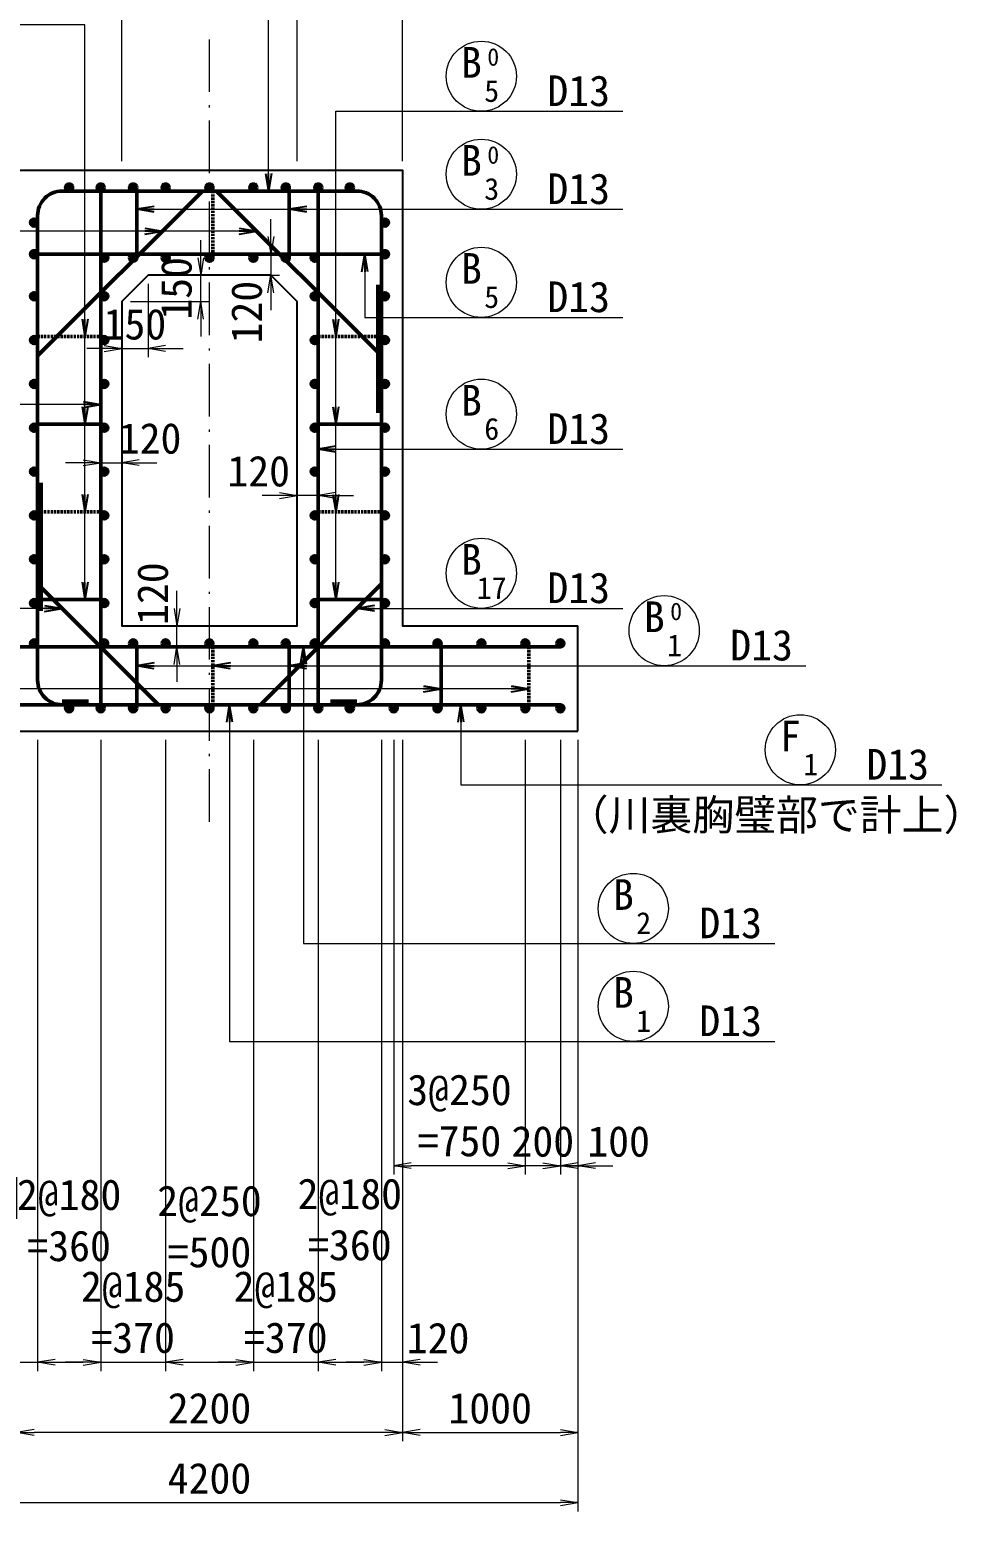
# Model space of a CAD drawing. Header units: millimetres. Extents: x 169470 to 758170, y -17820 to 11880.
# Drawn here: x 484088 to 489371, y -1950 to 6501 of the extents above; entities that cross this region are included whole.
import ezdxf
from ezdxf.enums import TextEntityAlignment as Align

# ---------------------------------------------------------------- set-up
doc = ezdxf.new("R2010")
doc.units = ezdxf.units.MM
doc.header["$LTSCALE"] = 50
doc.header["$PDSIZE"] = 300
doc.linetypes.add('DASHED2', pattern=[0.375, 0.25, -0.125])
doc.linetypes.add('SXF_一点短鎖線', pattern=[9.25, 6, -1.5, 0.25, -1.5])
doc.layers.get('Defpoints').update_dxf_attribs({"color": 151})
for name, color, linetype, lineweight in [('D-BMK', 2, 'SXF_一点短鎖線', 13), ('D-STR', 1, 'Continuous', 25), ('D-STR-DIM', 7, 'Continuous', 13), ('D-STR-HTXT', 7, 'Continuous', 13), ('D-STR-STR1', 2, 'Continuous', 50), ('D-STR-STR2', 6, 'Continuous', 50), ('D-STR-STR3', 4, 'Continuous', 50), ('D-STR-STR5', 6, 'Continuous', 50), ('D-STR-TXT', 7, 'Continuous', 13)]:
    doc.layers.add(name, color=color, linetype=linetype, lineweight=lineweight)
doc.styles.add('YOKO_GOTHIC', font='MS Gothic.ttf')
doc.dimstyles.new('S50', dxfattribs={"dimscale": 50, "dimtxt": 3.5, "dimasz": 2, "dimexe": 1, "dimexo": 1, "dimgap": 1, "dimtad": 1, "dimdec": 0, "dimzin": 1, "dimdsep": 46, "dimtxsty": 'YOKO_GOTHIC', "dimblk": 'OPEN', "dimcen": 0, "dimclrd": 256, "dimclre": 256, "dimclrt": 256, "dimaunit": 1, "dimadec": 3, "dimazin": 0, "dimtfac": 1, "dimtdec": 0, "dimtix": 1, "dimtmove": 2, "dimatfit": 3, "dimldrblk": 'OPEN', "dimfxl": 1, "dimlwd": -1, "dimlwe": -1, "dimarcsym": 2})

# ---------------------------------------------------------------- blocks, each defined once
blk = doc.blocks.new('B')
at = {"layer": 'D-STR-STR2', "lineweight": 50}
for radius in [20, 10]:
    blk.add_circle((5866.7, 22812.3), radius, dxfattribs=at)
blk = doc.blocks.new('_Open')
at = {"color": 0, "linetype": 'ByBlock', "lineweight": -2}
for p, q in [((-1, 0.167), (0, 0)), ((-1, -0.167), (0, 0)), ((0, 0), (-1, 0))]:
    blk.add_line(p, q, dxfattribs=at)
blk = doc.blocks.new('*D3000')
at = {"layer": 'D-STR-DIM', "ltscale": 1500, "transparency": 16777216}
for p, q in [((487113.5, 2450.5), (487113.5, -28.3)), ((487213.5, 2450.5), (487213.5, -28.3)), ((487013.5, 21.7), (486913.5, 21.7)), ((487213.5, 21.7), (487113.5, 21.7)), ((487313.5, 21.7), (487413.5, 21.7))]:
    blk.add_line(p, q, dxfattribs=at)
at = {"layer": 'Defpoints', "color": 0, "ltscale": 1500, "transparency": 16777216}
for p in [(487113.5, 2500.5), (487213.5, 2500.5), (487113.5, 21.7)]:
    blk.add_point(p, dxfattribs=at)
at = {"layer": 'D-STR-DIM', "ltscale": 1500, "transparency": 16777216, "xscale": 100, "yscale": 100, "zscale": 100}
blk.add_blockref('_Open', (487113.5, 21.7), dxfattribs=at)
at = {"layer": 'D-STR-DIM', "ltscale": 1500, "transparency": 16777216, "xscale": 100, "yscale": 100, "zscale": 100, "rotation": 180}
blk.add_blockref('_Open', (487213.5, 21.7), dxfattribs=at)
at = {"layer": 'D-STR-DIM', "ltscale": 1500, "transparency": 16777216, "insert": (487445.6, 159.2), "char_height": 175, "attachment_point": 5, "style": 'YOKO_GOTHIC'}
blk.add_mtext('100', dxfattribs=at)
blk = doc.blocks.new('*D3001')
at = {"layer": 'D-STR-DIM', "ltscale": 1500, "transparency": 16777216}
for p, q in [((486913.5, 2450.5), (486913.5, -28.3)), ((487113.5, 2450.5), (487113.5, -28.3)), ((486813.5, 21.7), (486713.5, 21.7)), ((487113.5, 21.7), (486913.5, 21.7)), ((487213.5, 21.7), (487313.5, 21.7))]:
    blk.add_line(p, q, dxfattribs=at)
at = {"layer": 'Defpoints', "color": 0, "ltscale": 1500, "transparency": 16777216}
for p in [(486913.5, 2500.5), (487113.5, 2500.5), (486913.5, 21.7)]:
    blk.add_point(p, dxfattribs=at)
at = {"layer": 'D-STR-DIM', "ltscale": 1500, "transparency": 16777216, "xscale": 100, "yscale": 100, "zscale": 100}
blk.add_blockref('_Open', (486913.5, 21.7), dxfattribs=at)
at = {"layer": 'D-STR-DIM', "ltscale": 1500, "transparency": 16777216, "xscale": 100, "yscale": 100, "zscale": 100, "rotation": 180}
blk.add_blockref('_Open', (487113.5, 21.7), dxfattribs=at)
at = {"layer": 'D-STR-DIM', "ltscale": 1500, "transparency": 16777216, "insert": (487013.5, 159.2), "char_height": 175, "attachment_point": 5, "style": 'YOKO_GOTHIC'}
blk.add_mtext('200', dxfattribs=at)
blk = doc.blocks.new('*D3002')
at = {"layer": 'D-STR-DIM', "ltscale": 1500, "transparency": 16777216}
for p, q in [((486163.5, 2450.5), (486163.5, -28.3)), ((486913.5, 2450.5), (486913.5, -28.3)), ((486813.5, 21.7), (486263.5, 21.7))]:
    blk.add_line(p, q, dxfattribs=at)
at = {"layer": 'Defpoints', "color": 0, "ltscale": 1500, "transparency": 16777216}
for p in [(486163.5, 2500.5), (486913.5, 2500.5), (486163.5, 21.7)]:
    blk.add_point(p, dxfattribs=at)
at = {"layer": 'D-STR-DIM', "ltscale": 1500, "transparency": 16777216, "xscale": 100, "yscale": 100, "zscale": 100, "rotation": 180}
blk.add_blockref('_Open', (486163.5, 21.7), dxfattribs=at)
at = {"layer": 'D-STR-DIM', "ltscale": 1500, "transparency": 16777216, "xscale": 100, "yscale": 100, "zscale": 100}
blk.add_blockref('_Open', (486913.5, 21.7), dxfattribs=at)
at = {"layer": 'D-STR-DIM', "ltscale": 1500, "transparency": 16777216, "insert": (486538.5, 307.3), "char_height": 175, "attachment_point": 5, "style": 'YOKO_GOTHIC'}
blk.add_mtext('3@250\\P=750', dxfattribs=at)
blk = doc.blocks.new('*D3003')
at = {"layer": 'D-STR-DIM', "ltscale": 1500, "transparency": 16777216}
for p, q in [((484013.5, 2450.5), (484013.5, -1149.9)), ((484133.5, 2450.5), (484133.5, -1149.9)), ((483913.5, -1099.9), (483813.5, -1099.9)), ((484013.5, -1099.9), (484133.5, -1099.9)), ((484233.5, -1099.9), (484333.5, -1099.9))]:
    blk.add_line(p, q, dxfattribs=at)
at = {"layer": 'Defpoints', "color": 0, "ltscale": 1500, "transparency": 16777216}
for p in [(484013.5, 2500.5), (484133.5, 2500.5), (484133.5, -1099.9)]:
    blk.add_point(p, dxfattribs=at)
at = {"layer": 'D-STR-DIM', "ltscale": 1500, "transparency": 16777216, "xscale": 100, "yscale": 100, "zscale": 100}
blk.add_blockref('_Open', (484013.5, -1099.9), dxfattribs=at)
at = {"layer": 'D-STR-DIM', "ltscale": 1500, "transparency": 16777216, "xscale": 100, "yscale": 100, "zscale": 100, "rotation": 180}
blk.add_blockref('_Open', (484133.5, -1099.9), dxfattribs=at)
at = {"layer": 'D-STR-DIM', "ltscale": 1500, "transparency": 16777216, "insert": (483827.4, -962.4), "char_height": 175, "attachment_point": 5, "style": 'YOKO_GOTHIC'}
blk.add_mtext('120', dxfattribs=at)
blk = doc.blocks.new('*D3004')
at = {"layer": 'D-STR-DIM', "ltscale": 1500, "transparency": 16777216}
for p, q in [((484133.5, 2450.5), (484133.5, -1149.9)), ((484493.5, 2450.5), (484493.5, -1149.9)), ((484233.5, -1099.9), (484393.5, -1099.9))]:
    blk.add_line(p, q, dxfattribs=at)
at = {"layer": 'Defpoints', "color": 0, "ltscale": 1500, "transparency": 16777216}
for p in [(484133.5, 2500.5), (484493.5, 2500.5), (484493.5, -1099.9)]:
    blk.add_point(p, dxfattribs=at)
at = {"layer": 'D-STR-DIM', "ltscale": 1500, "transparency": 16777216, "xscale": 100, "yscale": 100, "zscale": 100, "rotation": 180}
blk.add_blockref('_Open', (484133.5, -1099.9), dxfattribs=at)
at = {"layer": 'D-STR-DIM', "ltscale": 1500, "transparency": 16777216, "xscale": 100, "yscale": 100, "zscale": 100}
blk.add_blockref('_Open', (484493.5, -1099.9), dxfattribs=at)
at = {"layer": 'D-STR-DIM', "ltscale": 1500, "transparency": 16777216, "insert": (484313.5, -290.9), "char_height": 175, "attachment_point": 5, "style": 'YOKO_GOTHIC'}
blk.add_mtext('2@180\\P=360', dxfattribs=at)
blk = doc.blocks.new('*D3005')
at = {"layer": 'D-STR-DIM', "ltscale": 1500, "transparency": 16777216}
for p, q in [((484493.5, 2450.5), (484493.5, -1149.9)), ((484863.5, 2450.5), (484863.5, -1149.9)), ((484393.5, -1099.9), (484293.5, -1099.9)), ((484493.5, -1099.9), (484863.5, -1099.9)), ((484963.5, -1099.9), (485063.5, -1099.9))]:
    blk.add_line(p, q, dxfattribs=at)
at = {"layer": 'Defpoints', "color": 0, "ltscale": 1500, "transparency": 16777216}
for p in [(484493.5, 2500.5), (484863.5, 2500.5), (484863.5, -1099.9)]:
    blk.add_point(p, dxfattribs=at)
at = {"layer": 'D-STR-DIM', "ltscale": 1500, "transparency": 16777216, "xscale": 100, "yscale": 100, "zscale": 100}
blk.add_blockref('_Open', (484493.5, -1099.9), dxfattribs=at)
at = {"layer": 'D-STR-DIM', "ltscale": 1500, "transparency": 16777216, "xscale": 100, "yscale": 100, "zscale": 100, "rotation": 180}
blk.add_blockref('_Open', (484863.5, -1099.9), dxfattribs=at)
at = {"layer": 'D-STR-DIM', "ltscale": 1500, "transparency": 16777216, "insert": (484678.5, -814.4), "char_height": 175, "attachment_point": 5, "style": 'YOKO_GOTHIC'}
blk.add_mtext('2@185\\P=370', dxfattribs=at)
blk = doc.blocks.new('*D3006')
at = {"layer": 'D-STR-DIM', "ltscale": 1500, "transparency": 16777216}
for p, q in [((484863.5, 2450.5), (484863.5, -1149.9)), ((485363.5, 2450.5), (485363.5, -1149.9)), ((484963.5, -1099.9), (485263.5, -1099.9))]:
    blk.add_line(p, q, dxfattribs=at)
at = {"layer": 'Defpoints', "color": 0, "ltscale": 1500, "transparency": 16777216}
for p in [(484863.5, 2500.5), (485363.5, 2500.5), (485363.5, -1099.9)]:
    blk.add_point(p, dxfattribs=at)
at = {"layer": 'D-STR-DIM', "ltscale": 1500, "transparency": 16777216, "xscale": 100, "yscale": 100, "zscale": 100, "rotation": 180}
blk.add_blockref('_Open', (484863.5, -1099.9), dxfattribs=at)
at = {"layer": 'D-STR-DIM', "ltscale": 1500, "transparency": 16777216, "xscale": 100, "yscale": 100, "zscale": 100}
blk.add_blockref('_Open', (485363.5, -1099.9), dxfattribs=at)
at = {"layer": 'D-STR-DIM', "ltscale": 1500, "transparency": 16777216, "insert": (485113.5, -326), "char_height": 175, "attachment_point": 5, "style": 'YOKO_GOTHIC'}
blk.add_mtext('2@250\\P=500', dxfattribs=at)
blk = doc.blocks.new('*D3007')
at = {"layer": 'D-STR-DIM', "ltscale": 1500, "transparency": 16777216}
for p, q in [((485363.5, 2450.5), (485363.5, -1149.9)), ((485733.5, 2450.5), (485733.5, -1149.9)), ((485263.5, -1099.9), (485163.5, -1099.9)), ((485363.5, -1099.9), (485733.5, -1099.9)), ((485833.5, -1099.9), (485933.5, -1099.9))]:
    blk.add_line(p, q, dxfattribs=at)
at = {"layer": 'Defpoints', "color": 0, "ltscale": 1500, "transparency": 16777216}
for p in [(485363.5, 2500.5), (485733.5, 2500.5), (485733.5, -1099.9)]:
    blk.add_point(p, dxfattribs=at)
at = {"layer": 'D-STR-DIM', "ltscale": 1500, "transparency": 16777216, "xscale": 100, "yscale": 100, "zscale": 100}
blk.add_blockref('_Open', (485363.5, -1099.9), dxfattribs=at)
at = {"layer": 'D-STR-DIM', "ltscale": 1500, "transparency": 16777216, "xscale": 100, "yscale": 100, "zscale": 100, "rotation": 180}
blk.add_blockref('_Open', (485733.5, -1099.9), dxfattribs=at)
at = {"layer": 'D-STR-DIM', "ltscale": 1500, "transparency": 16777216, "insert": (485548.5, -814.4), "char_height": 175, "attachment_point": 5, "style": 'YOKO_GOTHIC'}
blk.add_mtext('2@185\\P=370', dxfattribs=at)
blk = doc.blocks.new('*D3008')
at = {"layer": 'D-STR-DIM', "ltscale": 1500, "transparency": 16777216}
for p, q in [((485733.5, 2450.5), (485733.5, -1149.9)), ((486093.5, 2450.5), (486093.5, -1149.9)), ((485833.5, -1099.9), (485993.5, -1099.9))]:
    blk.add_line(p, q, dxfattribs=at)
at = {"layer": 'Defpoints', "color": 0, "ltscale": 1500, "transparency": 16777216}
for p in [(485733.5, 2500.5), (486093.5, 2500.5), (486093.5, -1099.9)]:
    blk.add_point(p, dxfattribs=at)
at = {"layer": 'D-STR-DIM', "ltscale": 1500, "transparency": 16777216, "xscale": 100, "yscale": 100, "zscale": 100, "rotation": 180}
blk.add_blockref('_Open', (485733.5, -1099.9), dxfattribs=at)
at = {"layer": 'D-STR-DIM', "ltscale": 1500, "transparency": 16777216, "xscale": 100, "yscale": 100, "zscale": 100}
blk.add_blockref('_Open', (486093.5, -1099.9), dxfattribs=at)
at = {"layer": 'D-STR-DIM', "ltscale": 1500, "transparency": 16777216, "insert": (485913.5, -285.9), "char_height": 175, "attachment_point": 5, "style": 'YOKO_GOTHIC'}
blk.add_mtext('2@180\\P=360', dxfattribs=at)
blk = doc.blocks.new('*D3009')
at = {"layer": 'D-STR-DIM', "ltscale": 1500, "transparency": 16777216}
for p, q in [((486093.5, 2450.5), (486093.5, -1149.9)), ((486213.5, 2450.5), (486213.5, -1149.9)), ((485993.5, -1099.9), (485893.5, -1099.9)), ((486093.5, -1099.9), (486213.5, -1099.9)), ((486313.5, -1099.9), (486413.5, -1099.9))]:
    blk.add_line(p, q, dxfattribs=at)
at = {"layer": 'Defpoints', "color": 0, "ltscale": 1500, "transparency": 16777216}
for p in [(486093.5, 2500.5), (486213.5, 2500.5), (486213.5, -1099.9)]:
    blk.add_point(p, dxfattribs=at)
at = {"layer": 'D-STR-DIM', "ltscale": 1500, "transparency": 16777216, "xscale": 100, "yscale": 100, "zscale": 100}
blk.add_blockref('_Open', (486093.5, -1099.9), dxfattribs=at)
at = {"layer": 'D-STR-DIM', "ltscale": 1500, "transparency": 16777216, "xscale": 100, "yscale": 100, "zscale": 100, "rotation": 180}
blk.add_blockref('_Open', (486213.5, -1099.9), dxfattribs=at)
at = {"layer": 'D-STR-DIM', "ltscale": 1500, "transparency": 16777216, "insert": (486416.6, -962.4), "char_height": 175, "attachment_point": 5, "style": 'YOKO_GOTHIC'}
blk.add_mtext('120', dxfattribs=at)
blk = doc.blocks.new('*D3010')
at = {"layer": 'D-STR-DIM', "ltscale": 1500, "transparency": 16777216}
for p, q in [((486213.5, 2450.5), (486213.5, -1549.9)), ((487213.5, 2450.5), (487213.5, -1549.9)), ((486313.5, -1499.9), (487113.5, -1499.9))]:
    blk.add_line(p, q, dxfattribs=at)
at = {"layer": 'Defpoints', "color": 0, "ltscale": 1500, "transparency": 16777216}
for p in [(486213.5, 2500.5), (487213.5, 2500.5), (487213.5, -1499.9)]:
    blk.add_point(p, dxfattribs=at)
at = {"layer": 'D-STR-DIM', "ltscale": 1500, "transparency": 16777216, "xscale": 100, "yscale": 100, "zscale": 100, "rotation": 180}
blk.add_blockref('_Open', (486213.5, -1499.9), dxfattribs=at)
at = {"layer": 'D-STR-DIM', "ltscale": 1500, "transparency": 16777216, "xscale": 100, "yscale": 100, "zscale": 100}
blk.add_blockref('_Open', (487213.5, -1499.9), dxfattribs=at)
at = {"layer": 'D-STR-DIM', "ltscale": 1500, "transparency": 16777216, "insert": (486713.5, -1362.4), "char_height": 175, "attachment_point": 5, "style": 'YOKO_GOTHIC'}
blk.add_mtext('1000', dxfattribs=at)
blk = doc.blocks.new('*D3011')
at = {"layer": 'D-STR-DIM', "ltscale": 1500, "transparency": 16777216}
for p, q in [((484013.5, 2450.5), (484013.5, -1549.9)), ((486213.5, 2450.5), (486213.5, -1549.9)), ((486113.5, -1499.9), (484113.5, -1499.9))]:
    blk.add_line(p, q, dxfattribs=at)
at = {"layer": 'Defpoints', "color": 0, "ltscale": 1500, "transparency": 16777216}
for p in [(484013.5, 2500.5), (486213.5, 2500.5), (484013.5, -1499.9)]:
    blk.add_point(p, dxfattribs=at)
at = {"layer": 'D-STR-DIM', "ltscale": 1500, "transparency": 16777216, "xscale": 100, "yscale": 100, "zscale": 100, "rotation": 180}
blk.add_blockref('_Open', (484013.5, -1499.9), dxfattribs=at)
at = {"layer": 'D-STR-DIM', "ltscale": 1500, "transparency": 16777216, "xscale": 100, "yscale": 100, "zscale": 100}
blk.add_blockref('_Open', (486213.5, -1499.9), dxfattribs=at)
at = {"layer": 'D-STR-DIM', "ltscale": 1500, "transparency": 16777216, "insert": (485113.5, -1362.4), "char_height": 175, "attachment_point": 5, "style": 'YOKO_GOTHIC'}
blk.add_mtext('2200', dxfattribs=at)
blk = doc.blocks.new('*D3013')
at = {"layer": 'D-STR-DIM', "ltscale": 1500, "transparency": 16777216}
for p, q in [((483013.5, 2450.5), (483013.5, -1949.9)), ((487213.5, 2450.5), (487213.5, -1949.9)), ((483113.5, -1899.9), (487113.5, -1899.9))]:
    blk.add_line(p, q, dxfattribs=at)
at = {"layer": 'Defpoints', "color": 0, "ltscale": 1500, "transparency": 16777216}
for p in [(483013.5, 2500.5), (487213.5, 2500.5), (487213.5, -1899.9)]:
    blk.add_point(p, dxfattribs=at)
at = {"layer": 'D-STR-DIM', "ltscale": 1500, "transparency": 16777216, "xscale": 100, "yscale": 100, "zscale": 100, "rotation": 180}
blk.add_blockref('_Open', (483013.5, -1899.9), dxfattribs=at)
at = {"layer": 'D-STR-DIM', "ltscale": 1500, "transparency": 16777216, "xscale": 100, "yscale": 100, "zscale": 100}
blk.add_blockref('_Open', (487213.5, -1899.9), dxfattribs=at)
at = {"layer": 'D-STR-DIM', "ltscale": 1500, "transparency": 16777216, "insert": (485113.5, -1762.4), "char_height": 175, "attachment_point": 5, "style": 'YOKO_GOTHIC'}
blk.add_mtext('4200', dxfattribs=at)
blk = doc.blocks.new('*D3014')
at = {"layer": 'D-STR-DIM', "ltscale": 1500, "transparency": 16777216}
for p, q in [((484013.5, 5750.5), (484013.5, 7197.3)), ((484613.5, 5750.5), (484613.5, 7197.3)), ((484113.5, 7147.3), (484513.5, 7147.3))]:
    blk.add_line(p, q, dxfattribs=at)
at = {"layer": 'Defpoints', "color": 0, "ltscale": 1500, "transparency": 16777216}
for p in [(484613.5, 7147.3), (484013.5, 5700.5), (484613.5, 5700.5)]:
    blk.add_point(p, dxfattribs=at)
at = {"layer": 'D-STR-DIM', "ltscale": 1500, "transparency": 16777216, "xscale": 100, "yscale": 100, "zscale": 100, "rotation": 180}
blk.add_blockref('_Open', (484013.5, 7147.3), dxfattribs=at)
at = {"layer": 'D-STR-DIM', "ltscale": 1500, "transparency": 16777216, "xscale": 100, "yscale": 100, "zscale": 100}
blk.add_blockref('_Open', (484613.5, 7147.3), dxfattribs=at)
at = {"layer": 'D-STR-DIM', "ltscale": 1500, "transparency": 16777216, "insert": (484313.5, 7284.8), "char_height": 175, "attachment_point": 5, "style": 'YOKO_GOTHIC'}
blk.add_mtext('600', dxfattribs=at)
blk = doc.blocks.new('*D3015')
at = {"layer": 'D-STR-DIM', "ltscale": 1500, "transparency": 16777216}
for p, q in [((484613.5, 5750.5), (484613.5, 7197.3)), ((485613.5, 5750.5), (485613.5, 7197.3)), ((484713.5, 7147.3), (485513.5, 7147.3))]:
    blk.add_line(p, q, dxfattribs=at)
at = {"layer": 'Defpoints', "color": 0, "ltscale": 1500, "transparency": 16777216}
for p in [(485613.5, 7147.3), (484613.5, 5700.5), (485613.5, 5700.5)]:
    blk.add_point(p, dxfattribs=at)
at = {"layer": 'D-STR-DIM', "ltscale": 1500, "transparency": 16777216, "xscale": 100, "yscale": 100, "zscale": 100, "rotation": 180}
blk.add_blockref('_Open', (484613.5, 7147.3), dxfattribs=at)
at = {"layer": 'D-STR-DIM', "ltscale": 1500, "transparency": 16777216, "xscale": 100, "yscale": 100, "zscale": 100}
blk.add_blockref('_Open', (485613.5, 7147.3), dxfattribs=at)
at = {"layer": 'D-STR-DIM', "ltscale": 1500, "transparency": 16777216, "insert": (485113.5, 7284.8), "char_height": 175, "attachment_point": 5, "style": 'YOKO_GOTHIC'}
blk.add_mtext('1000', dxfattribs=at)
blk = doc.blocks.new('*D4521')
at = {"layer": 'D-STR-DIM', "ltscale": 1500, "transparency": 16777216}
for p, q in [((485613.5, 5750.5), (485613.5, 7197.3)), ((486213.5, 5750.5), (486213.5, 7197.3)), ((485713.5, 7147.3), (486113.5, 7147.3))]:
    blk.add_line(p, q, dxfattribs=at)
at = {"layer": 'Defpoints', "color": 0, "ltscale": 1500, "transparency": 16777216}
for p in [(486213.5, 7147.3), (485613.5, 5700.5), (486213.5, 5700.5)]:
    blk.add_point(p, dxfattribs=at)
at = {"layer": 'D-STR-DIM', "ltscale": 1500, "transparency": 16777216, "xscale": 100, "yscale": 100, "zscale": 100, "rotation": 180}
blk.add_blockref('_Open', (485613.5, 7147.3), dxfattribs=at)
at = {"layer": 'D-STR-DIM', "ltscale": 1500, "transparency": 16777216, "xscale": 100, "yscale": 100, "zscale": 100}
blk.add_blockref('_Open', (486213.5, 7147.3), dxfattribs=at)
at = {"layer": 'D-STR-DIM', "ltscale": 1500, "transparency": 16777216, "insert": (485913.5, 7284.8), "char_height": 175, "attachment_point": 5, "style": 'YOKO_GOTHIC'}
blk.add_mtext('600', dxfattribs=at)
blk = doc.blocks.new('*D3016')
at = {"layer": 'D-STR-DIM', "ltscale": 1500, "transparency": 16777216}
for p, q in [((484013.5, 5750.5), (484013.5, 7597.3)), ((486113.5, 7547.3), (484113.5, 7547.3)), ((486213.5, 5750.5), (486213.5, 7597.3))]:
    blk.add_line(p, q, dxfattribs=at)
at = {"layer": 'Defpoints', "color": 0, "ltscale": 1500, "transparency": 16777216}
for p in [(484013.5, 7547.3), (484013.5, 5700.5), (486213.5, 5700.5)]:
    blk.add_point(p, dxfattribs=at)
at = {"layer": 'D-STR-DIM', "ltscale": 1500, "transparency": 16777216, "xscale": 100, "yscale": 100, "zscale": 100, "rotation": 180}
blk.add_blockref('_Open', (484013.5, 7547.3), dxfattribs=at)
at = {"layer": 'D-STR-DIM', "ltscale": 1500, "transparency": 16777216, "xscale": 100, "yscale": 100, "zscale": 100}
blk.add_blockref('_Open', (486213.5, 7547.3), dxfattribs=at)
at = {"layer": 'D-STR-DIM', "ltscale": 1500, "transparency": 16777216, "insert": (485113.5, 7684.8), "char_height": 175, "attachment_point": 5, "style": 'YOKO_GOTHIC'}
blk.add_mtext('2200', dxfattribs=at)
blk = doc.blocks.new('*D4522')
at = {"layer": 'D-STR-DIM', "ltscale": 1500, "transparency": 16777216}
for p, q in [((485063.3, 5200.5), (485063.3, 5300.5)), ((484813.5, 5100.5), (485113.3, 5100.5)), ((485063.3, 4950.5), (485063.3, 5100.5)), ((484663.5, 4950.5), (485113.3, 4950.5)), ((485063.3, 4850.5), (485063.3, 4750.5))]:
    blk.add_line(p, q, dxfattribs=at)
at = {"layer": 'Defpoints', "color": 0, "ltscale": 1500, "transparency": 16777216}
for p in [(484763.5, 5100.5), (485063.3, 5100.5), (484613.5, 4950.5)]:
    blk.add_point(p, dxfattribs=at)
at = {"layer": 'D-STR-DIM', "ltscale": 1500, "transparency": 16777216, "xscale": 100, "yscale": 100, "zscale": 100}
for p, rotation in [((485063.3, 5100.5), 270), ((485063.3, 4950.5), 90)]:
    blk.add_blockref('_Open', p, dxfattribs=dict(at, rotation=rotation))
at = {"layer": 'D-STR-DIM', "ltscale": 1500, "transparency": 16777216, "insert": (484925.8, 5025.5), "char_height": 175, "attachment_point": 5, "rotation": 90, "style": 'YOKO_GOTHIC'}
blk.add_mtext('150', dxfattribs=at)
blk = doc.blocks.new('*D3017')
at = {"layer": 'D-STR-DIM', "ltscale": 1500, "transparency": 16777216}
for p, q in [((484763.5, 5050.5), (484763.5, 4632.5)), ((484613.5, 4900.5), (484613.5, 4632.5)), ((484513.5, 4682.5), (484413.5, 4682.5)), ((484613.5, 4682.5), (484763.5, 4682.5)), ((484863.5, 4682.5), (484963.5, 4682.5))]:
    blk.add_line(p, q, dxfattribs=at)
at = {"layer": 'Defpoints', "color": 0, "ltscale": 1500, "transparency": 16777216}
for p in [(484763.5, 5100.5), (484613.5, 4950.5), (484763.5, 4682.5)]:
    blk.add_point(p, dxfattribs=at)
at = {"layer": 'D-STR-DIM', "ltscale": 1500, "transparency": 16777216, "xscale": 100, "yscale": 100, "zscale": 100}
blk.add_blockref('_Open', (484613.5, 4682.5), dxfattribs=at)
at = {"layer": 'D-STR-DIM', "ltscale": 1500, "transparency": 16777216, "xscale": 100, "yscale": 100, "zscale": 100, "rotation": 180}
blk.add_blockref('_Open', (484763.5, 4682.5), dxfattribs=at)
at = {"layer": 'D-STR-DIM', "ltscale": 1500, "transparency": 16777216, "insert": (484688.5, 4820), "char_height": 175, "attachment_point": 5, "style": 'YOKO_GOTHIC'}
blk.add_mtext('150', dxfattribs=at)
blk = doc.blocks.new('*D4523')
at = {"layer": 'D-STR-DIM', "ltscale": 1500, "transparency": 16777216}
for p, q in [((485463.5, 5320.5), (485463.5, 5420.5)), ((485291.9, 5220.5), (485513.5, 5220.5)), ((485463.5, 5220.5), (485463.5, 5100.5)), ((485291.9, 5100.5), (485513.5, 5100.5)), ((485463.5, 5000.5), (485463.5, 4900.5))]:
    blk.add_line(p, q, dxfattribs=at)
at = {"layer": 'Defpoints', "color": 0, "ltscale": 1500, "transparency": 16777216}
for p in [(485241.9, 5220.5), (485241.9, 5100.5), (485463.5, 5100.5)]:
    blk.add_point(p, dxfattribs=at)
at = {"layer": 'D-STR-DIM', "ltscale": 1500, "transparency": 16777216, "xscale": 100, "yscale": 100, "zscale": 100}
for p, rotation in [((485463.5, 5220.5), 270), ((485463.5, 5100.5), 90)]:
    blk.add_blockref('_Open', p, dxfattribs=dict(at, rotation=rotation))
at = {"layer": 'D-STR-DIM', "ltscale": 1500, "transparency": 16777216, "insert": (485326, 4890.1), "char_height": 175, "attachment_point": 5, "rotation": 90, "style": 'YOKO_GOTHIC'}
blk.add_mtext('120', dxfattribs=at)
blk = doc.blocks.new('*D4524')
at = {"layer": 'D-STR-DIM', "ltscale": 1500, "transparency": 16777216}
for p, q in [((484493.5, 3919.9), (484493.5, 4081.4)), ((484613.5, 3919.9), (484613.5, 4081.4)), ((484393.5, 4031.4), (484293.5, 4031.4)), ((484493.5, 4031.4), (484613.5, 4031.4)), ((484713.5, 4031.4), (484813.5, 4031.4))]:
    blk.add_line(p, q, dxfattribs=at)
at = {"layer": 'Defpoints', "color": 0, "ltscale": 1500, "transparency": 16777216}
for p in [(484613.5, 4031.4), (484493.5, 3869.9), (484613.5, 3869.9)]:
    blk.add_point(p, dxfattribs=at)
at = {"layer": 'D-STR-DIM', "ltscale": 1500, "transparency": 16777216, "xscale": 100, "yscale": 100, "zscale": 100}
blk.add_blockref('_Open', (484493.5, 4031.4), dxfattribs=at)
at = {"layer": 'D-STR-DIM', "ltscale": 1500, "transparency": 16777216, "xscale": 100, "yscale": 100, "zscale": 100, "rotation": 180}
blk.add_blockref('_Open', (484613.5, 4031.4), dxfattribs=at)
at = {"layer": 'D-STR-DIM', "ltscale": 1500, "transparency": 16777216, "insert": (484774.9, 4168.9), "char_height": 175, "attachment_point": 5, "style": 'YOKO_GOTHIC'}
blk.add_mtext('120', dxfattribs=at)
blk = doc.blocks.new('*D4525')
at = {"layer": 'D-STR-DIM', "ltscale": 1500, "transparency": 16777216}
for p, q in [((485613.5, 3673.3), (485613.5, 3894.5)), ((485733.5, 3673.3), (485733.5, 3894.5)), ((485513.5, 3844.5), (485413.5, 3844.5)), ((485733.5, 3844.5), (485613.5, 3844.5)), ((485833.5, 3844.5), (485933.5, 3844.5))]:
    blk.add_line(p, q, dxfattribs=at)
at = {"layer": 'Defpoints', "color": 0, "ltscale": 1500, "transparency": 16777216}
for p in [(485613.5, 3844.5), (485613.5, 3623.3), (485733.5, 3623.3)]:
    blk.add_point(p, dxfattribs=at)
at = {"layer": 'D-STR-DIM', "ltscale": 1500, "transparency": 16777216, "xscale": 100, "yscale": 100, "zscale": 100}
blk.add_blockref('_Open', (485613.5, 3844.5), dxfattribs=at)
at = {"layer": 'D-STR-DIM', "ltscale": 1500, "transparency": 16777216, "xscale": 100, "yscale": 100, "zscale": 100, "rotation": 180}
blk.add_blockref('_Open', (485733.5, 3844.5), dxfattribs=at)
at = {"layer": 'D-STR-DIM', "ltscale": 1500, "transparency": 16777216, "insert": (485393.9, 3982), "char_height": 175, "attachment_point": 5, "style": 'YOKO_GOTHIC'}
blk.add_mtext('120', dxfattribs=at)
blk = doc.blocks.new('*D4526')
at = {"layer": 'D-STR-DIM', "ltscale": 1500, "transparency": 16777216}
for p, q in [((484928.2, 3200.5), (484928.2, 3300.5)), ((484990.8, 3100.5), (484878.2, 3100.5)), ((484928.2, 2980.5), (484928.2, 3100.5)), ((484990.8, 2980.5), (484878.2, 2980.5)), ((484928.2, 2880.5), (484928.2, 2780.5))]:
    blk.add_line(p, q, dxfattribs=at)
at = {"layer": 'Defpoints', "color": 0, "ltscale": 1500, "transparency": 16777216}
for p in [(484928.2, 3100.5), (485040.8, 3100.5), (485040.8, 2980.5)]:
    blk.add_point(p, dxfattribs=at)
at = {"layer": 'D-STR-DIM', "ltscale": 1500, "transparency": 16777216, "xscale": 100, "yscale": 100, "zscale": 100}
for p, rotation in [((484928.2, 3100.5), 270), ((484928.2, 2980.5), 90)]:
    blk.add_blockref('_Open', p, dxfattribs=dict(at, rotation=rotation))
at = {"layer": 'D-STR-DIM', "ltscale": 1500, "transparency": 16777216, "insert": (484790.7, 3284.5), "char_height": 175, "attachment_point": 5, "rotation": 90, "style": 'YOKO_GOTHIC'}
blk.add_mtext('120', dxfattribs=at)

msp = doc.modelspace()

# ---------------------------------------------------------------- linework, layer by layer
at = {"layer": 'D-BMK'}
msp.add_line((485113.46, 1983.12), (485113.46, 6473.12), dxfattribs=at)
at = {"layer": 'D-STR'}
for p, q in [((487213.46, 2500.53), (487213.46, 3100.53)), ((483013.46, 2500.53), (487213.46, 2500.53))]:
    msp.add_line(p, q, dxfattribs=at)
msp.add_lwpolyline([(483013.46, 3100.53), (484013.46, 3100.53), (484013.46, 5700.53), (486213.46, 5700.53), (486213.46, 3100.53), (487213.46, 3100.53)], dxfattribs=at)
msp.add_lwpolyline([(485463.46, 5100.53), (484763.46, 5100.53), (484613.46, 4950.53), (484613.46, 3100.53), (485613.46, 3100.53), (485613.46, 4950.53)], close=True, dxfattribs=at)
at = {"layer": 'D-STR-HTXT'}
for centre in [(486662.87, 6235.39), (486662.87, 5676.5), (486662.87, 5059.91), (486662.87, 4308.12), (486662.87, 3400.36), (487705.31, 3073.15), (488481.25, 2393.71), (487529.16, 1489.15), (487529.16, 930.56)]:
    msp.add_circle(centre, 200, dxfattribs=at)
at = {"layer": 'D-STR-STR1'}
for p, q in [((485073.76, 5580.53), (484133.46, 4640.24)), ((484493.46, 5580.53), (484493.46, 2650.53)), ((485153.17, 5580.53), (486093.46, 4640.24)), ((485733.46, 5580.53), (485733.46, 2650.53)), ((484133.46, 5220.53), (486093.46, 5220.53)), ((484133.46, 3340.53), (484823.46, 2650.53)), ((485403.46, 2650.53), (486093.46, 3340.53)), ((483113.46, 2980.53), (487113.46, 2980.53)), ((486093.46, 2980.53), (484133.46, 2980.53)), ((483113.46, 2650.53), (484423.46, 2650.53)), ((484423.46, 2670.53), (484273.46, 2670.53)), ((485803.46, 2670.53), (485953.46, 2670.53)), ((487113.46, 2650.53), (485803.46, 2650.53))]:
    msp.add_line(p, q, dxfattribs=at)
msp.add_lwpolyline([(484133.46, 5440.53), (484133.46, 2790.53, 0.4142136), (484273.46, 2650.53), (485953.46, 2650.53, 0.4142136), (486093.46, 2790.53), (486093.46, 5440.53, 0.4142136), (485953.46, 5580.53), (484273.46, 5580.53, 0.4142136)], format="xyb", close=True, dxfattribs=at)
at = {"layer": 'D-STR-STR3'}
for p, q in [((484698.46, 5580.53), (484698.46, 5220.53)), ((485568.46, 5580.53), (485568.46, 5220.53)), ((484133.46, 4250.53), (484493.46, 4250.53)), ((485733.46, 4250.53), (486093.46, 4250.53)), ((484133.46, 3250.53), (484493.46, 3250.53)), ((485733.46, 3250.53), (486093.46, 3250.53)), ((484698.46, 2980.53), (484698.46, 2650.53)), ((485568.46, 2980.53), (485568.46, 2650.53)), ((486433.8, 2980.54), (486433.8, 2650.54))]:
    msp.add_line(p, q, dxfattribs=at)
at = {"layer": 'D-STR-STR3', "linetype": 'DASHED2'}
for p, q in [((485133.46, 5580.53), (485133.46, 5220.53)), ((484133.46, 4750.53), (484493.46, 4750.53)), ((485733.46, 4750.53), (486093.46, 4750.53)), ((484133.46, 3750.53), (484493.46, 3750.53)), ((485733.46, 3750.53), (486093.46, 3750.53)), ((485133.46, 2980.53), (485133.46, 2650.53)), ((486933.8, 2980.54), (486933.8, 2650.54))]:
    msp.add_line(p, q, dxfattribs=at)
at = {"layer": 'D-STR-STR5'}
for p, q in [((486073.46, 5045.55), (486073.46, 4315.55)), ((484153.46, 3185.55), (484153.46, 3915.55))]:
    msp.add_line(p, q, dxfattribs=at)

# ---------------------------------------------------------------- block references
at = {"layer": 'D-STR-STR2'}
for p in [(478446.81, -17211.74), (478626.81, -17211.74), (478811.81, -17211.74), (478996.81, -17211.74), (479246.81, -17211.74), (479496.81, -17211.74), (479681.81, -17211.74), (479866.81, -17211.74), (480046.81, -17211.74), (478246.81, -17411.74), (478246.81, -17591.74), (479847.15, -17611.73), (478246.81, -17831.74), (479846.81, -17831.74), (478246.81, -18081.74), (479846.81, -18081.74), (478246.81, -18331.74), (479846.81, -18331.74), (478246.81, -18581.74), (479846.81, -18581.74), (478246.81, -18831.74), (479846.81, -18831.74), (478246.81, -19081.74), (479846.81, -19081.74), (478246.81, -19331.74), (479846.81, -19331.74), (478246.81, -19581.74), (479846.81, -19581.74), (478246.81, -19811.74), (479846.81, -19811.74), (478446.81, -20181.74), (478626.81, -20181.74), (478811.81, -20181.74), (478996.81, -20181.74), (479246.81, -20181.74), (479496.81, -20181.74), (479681.81, -20181.74), (479866.81, -20181.74), (480046.81, -20181.74)]:
    msp.add_blockref('B', p, dxfattribs=at)
at = {"layer": 'D-STR-STR2', "xscale": -1}
for p in [(491980.11, -17411.74), (491980.11, -17591.74), (490380.11, -17611.74), (490380.11, -17831.74), (491980.11, -17831.74), (490380.11, -18081.74), (491980.11, -18081.74), (490380.11, -18331.74), (491980.11, -18331.74), (490380.11, -18581.74), (491980.11, -18581.74), (490380.11, -18831.74), (491980.11, -18831.74), (490380.11, -19081.74), (491980.11, -19081.74), (490380.11, -19331.74), (491980.11, -19331.74), (490380.11, -19581.74), (491980.11, -19581.74), (490379.78, -19811.74), (491980.11, -19811.74), (492280.11, -19811.74), (492530.11, -19811.74), (492780.11, -19811.74), (492980.11, -19811.74), (492030.11, -20181.74), (492280.11, -20181.74), (492530.11, -20181.74), (492780.11, -20181.74), (492980.11, -20181.74)]:
    msp.add_blockref('B', p, dxfattribs=at)
at = {"layer": 'D-STR-STR2', "xscale": -1, "rotation": 180}
for p in [(478811.81, 28012.81), (478996.81, 28012.81), (479246.81, 28012.81), (479496.81, 28012.81), (479681.81, 28012.81), (478811.48, 25812.8), (478996.48, 25812.8), (479246.48, 25812.8), (479496.48, 25812.8), (479681.48, 25812.8)]:
    msp.add_blockref('B', p, dxfattribs=at)

# ---------------------------------------------------------------- texts
at = {"layer": 'D-STR-TXT', "style": 'YOKO_GOTHIC'}
for s, height, p in [('B', 175, (486606.59, 6227.07)), ('0', 100, (486730.99, 6295.58)), ('5', 125, (486722.25, 6089.27)), ('B', 175, (486606.59, 5668.18)), ('0', 100, (486730.99, 5736.69)), ('3', 125, (486722.25, 5530.38)), ('B', 175, (486606.59, 5051.59)), ('5', 125, (486722.25, 4913.79)), ('B', 175, (486606.59, 4299.8)), ('6', 125, (486722.25, 4162)), ('B', 175, (486606.59, 3392.04)), ('17', 125, (486722.25, 3254.24)), ('B', 175, (487649.03, 3064.83)), ('0', 100, (487773.43, 3133.34)), ('1', 125, (487764.69, 2927.03)), ('F', 175, (488424.97, 2385.4)), ('1', 125, (488540.63, 2247.59)), ('B', 175, (487472.88, 1480.83)), ('2', 125, (487588.54, 1343.03)), ('B', 175, (487472.88, 922.25)), ('1', 125, (487588.54, 784.44))]:
    msp.add_text(s, height=height, dxfattribs=at).set_placement(p, align=Align.CENTER)
for s, p in [('D13', (487039.39, 6065.39)), ('D13', (487039.39, 5506.5)), ('D13', (487039.39, 4889.91)), ('D13', (487039.39, 4138.12)), ('D13', (487039.39, 3230.36)), ('D13', (488081.83, 2903.15)), ('D13', (488857.77, 2223.71)), ('（川裏胸璧部で計上）', (487149.55, 1935.4)), ('D13', (487905.68, 1319.15)), ('D13', (487905.68, 760.56))]:
    msp.add_text(s, height=175, dxfattribs=at).set_placement(p)

# ---------------------------------------------------------------- dimensions: what is measured, and where the dimension line sits
at = {"layer": 'D-STR-DIM', "ltscale": 1500}
for base, p1, p2, picture, middle in [((484013.46, 7547.33), (486213.46, 5700.53), (484013.46, 5700.53), '*D3016', (485113.46, 7684.83)), ((484613.46, 7147.33), (484013.46, 5700.53), (484613.46, 5700.53), '*D3014', (484313.46, 7284.83)), ((485613.46, 7147.33), (484613.46, 5700.53), (485613.46, 5700.53), '*D3015', (485113.46, 7284.83)), ((486213.46, 7147.33), (485613.46, 5700.53), (486213.46, 5700.53), '*D4521', (485913.46, 7284.83)), ((484763.46, 4682.49), (484613.46, 4950.53), (484763.46, 5100.53), '*D3017', (484688.46, 4819.99)), ((487213.46, -1899.92), (483013.46, 2500.53), (487213.46, 2500.53), '*D3013', (485113.46, -1762.42)), ((484013.46, -1499.92), (486213.46, 2500.53), (484013.46, 2500.53), '*D3011', (485113.46, -1362.42)), ((487213.46, -1499.92), (486213.46, 2500.53), (487213.46, 2500.53), '*D3010', (486713.46, -1362.42))]:
    dim = msp.add_linear_dim(base=base, p1=p1, p2=p2, dimstyle='S50', dxfattribs=at)
    dim.commit()
    dim.dimension.update_dxf_attribs({"geometry": picture, "text_midpoint": middle})
for base, p1, p2, angle, picture, middle in [((485463.46, 5100.53), (485241.85, 5220.53), (485241.85, 5100.53), 90, '*D4523', (485325.96, 4890.15)), ((484928.18, 3100.53), (485040.79, 2980.53), (485040.79, 3100.53), 90, '*D4526', (484790.68, 3284.49)), ((487113.46, 21.72), (487213.46, 2500.53), (487113.46, 2500.53), 180, '*D3000', (487445.57, 159.22))]:
    dim = msp.add_linear_dim(base=base, p1=p1, p2=p2, angle=angle, dimstyle='S50', dxfattribs=at)
    dim.commit()
    dim.dimension.update_dxf_attribs({"geometry": picture, "text_midpoint": middle, "dimtype": 160})
for base, p1, p2, angle, picture, middle in [((485063.26, 5100.53), (484613.46, 4950.53), (484763.46, 5100.53), 90, '*D4522', (484925.76, 5025.53)), ((486913.46, 21.72), (487113.46, 2500.53), (486913.46, 2500.53), 180, '*D3001', (487013.46, 159.22))]:
    dim = msp.add_linear_dim(base=base, p1=p1, p2=p2, angle=angle, dimstyle='S50', dxfattribs=at)
    dim.commit()
    dim.dimension.update_dxf_attribs({"geometry": picture, "text_midpoint": middle})
for base, p1, p2, picture, middle in [((484613.46, 4031.4), (484493.46, 3869.86), (484613.46, 3869.86), '*D4524', (484774.91, 4168.9)), ((485613.46, 3844.49), (485733.46, 3623.25), (485613.46, 3623.25), '*D4525', (485393.88, 3981.99)), ((484133.46, -1099.92), (484013.46, 2500.53), (484133.46, 2500.53), '*D3003', (483827.39, -962.42)), ((486213.46, -1099.92), (486093.46, 2500.53), (486213.46, 2500.53), '*D3009', (486416.59, -962.42))]:
    dim = msp.add_linear_dim(base=base, p1=p1, p2=p2, dimstyle='S50', dxfattribs=at)
    dim.commit()
    dim.dimension.update_dxf_attribs({"geometry": picture, "text_midpoint": middle, "dimtype": 160})
for base, p1, p2, text, picture, middle in [((484493.46, -1099.92), (484133.46, 2500.53), (484493.46, 2500.53), '2@180\\P=<>', '*D3004', (484313.46, -290.89)), ((485363.46, -1099.92), (484863.46, 2500.53), (485363.46, 2500.53), '2@250\\P=<>', '*D3006', (485113.46, -326.01)), ((486093.46, -1099.92), (485733.46, 2500.53), (486093.46, 2500.53), '2@180\\P=<>', '*D3008', (485913.46, -285.91))]:
    dim = msp.add_linear_dim(base=base, p1=p1, p2=p2, text=text, dimstyle='S50', dxfattribs=at)
    dim.commit()
    dim.dimension.update_dxf_attribs({"geometry": picture, "text_midpoint": middle, "dimtype": 160})
for base, p1, p2, picture, middle in [((484863.46, -1099.92), (484493.46, 2500.53), (484863.46, 2500.53), '*D3005', (484678.46, -814.37)), ((485733.46, -1099.92), (485363.46, 2500.53), (485733.46, 2500.53), '*D3007', (485548.46, -814.37))]:
    dim = msp.add_linear_dim(base=base, p1=p1, p2=p2, text='2@185\\P=<>', dimstyle='S50', dxfattribs=at)
    dim.commit()
    dim.dimension.update_dxf_attribs({"geometry": picture, "text_midpoint": middle})
dim = msp.add_linear_dim(base=(486163.46, 21.72), p1=(486913.46, 2500.53), p2=(486163.46, 2500.53), angle=180, text='3@250\\P=<>', dimstyle='S50', dxfattribs=at)
dim.commit()
dim.dimension.update_dxf_attribs({"geometry": '*D3002', "text_midpoint": (486538.46, 307.28)})

# ---------------------------------------------------------------- leaders
at = {"layer": 'D-STR-HTXT'}
for points in [[(485450.05, 5580.53), (485450.05, 6608.54), (487469.43, 6608.54)], [(484403.61, 3250.53), (484403.61, 6529.46), (482861.56, 6529.46)], [(485832.87, 3250.53), (485832.87, 6035.39), (487469.43, 6035.39)], [(485382.18, 5351.53), (483796.89, 5351.53), (483796.89, 5986.03)], [(484698.46, 5476.5), (487469.43, 5476.5)], [(485568.46, 5476.5), (485914.28, 5476.5)], [(484844.75, 5351.53), (484347.98, 5351.53)], [(485832.87, 4750.53), (485832.87, 5388.15)], [(484403.61, 4750.53), (484403.61, 5166.07)], [(485999.32, 5220.53), (485999.32, 4859.91), (487469.43, 4859.91)], [(485832.87, 4250.53), (485832.87, 4888.15)], [(484403.61, 4250.53), (484403.61, 4666.07)], [(484493.46, 4363.55), (482861.56, 4363.55)], [(485832.87, 3750.53), (485832.87, 4388.15)], [(484403.61, 3750.53), (484403.61, 4166.07)], [(485733.46, 4108.12), (487469.43, 4108.12)], [(484274.04, 3199.95), (482861.56, 3199.95)], [(485953.29, 3200.36), (487469.43, 3200.36)], [(485649.58, 2980.53), (485649.58, 1289.15), (488335.72, 1289.15)], [(484698.46, 2873.15), (488511.87, 2873.15)], [(485133.46, 2873.15), (485816.99, 2873.15)], [(485568.46, 2873.15), (486251.99, 2873.15)], [(486933.8, 2741.31), (482811.63, 2741.31), (482811.63, 1736.45)], [(486433.8, 2741.31), (486015.97, 2741.31)], [(485228.29, 2650.53), (485228.29, 730.56), (488335.72, 730.56)], [(486547.14, 2650.53), (486547.14, 2193.71), (489287.81, 2193.71)]]:
    msp.add_leader(points, dimstyle='S50', dxfattribs=at)

doc.saveas('drawing.dxf')
